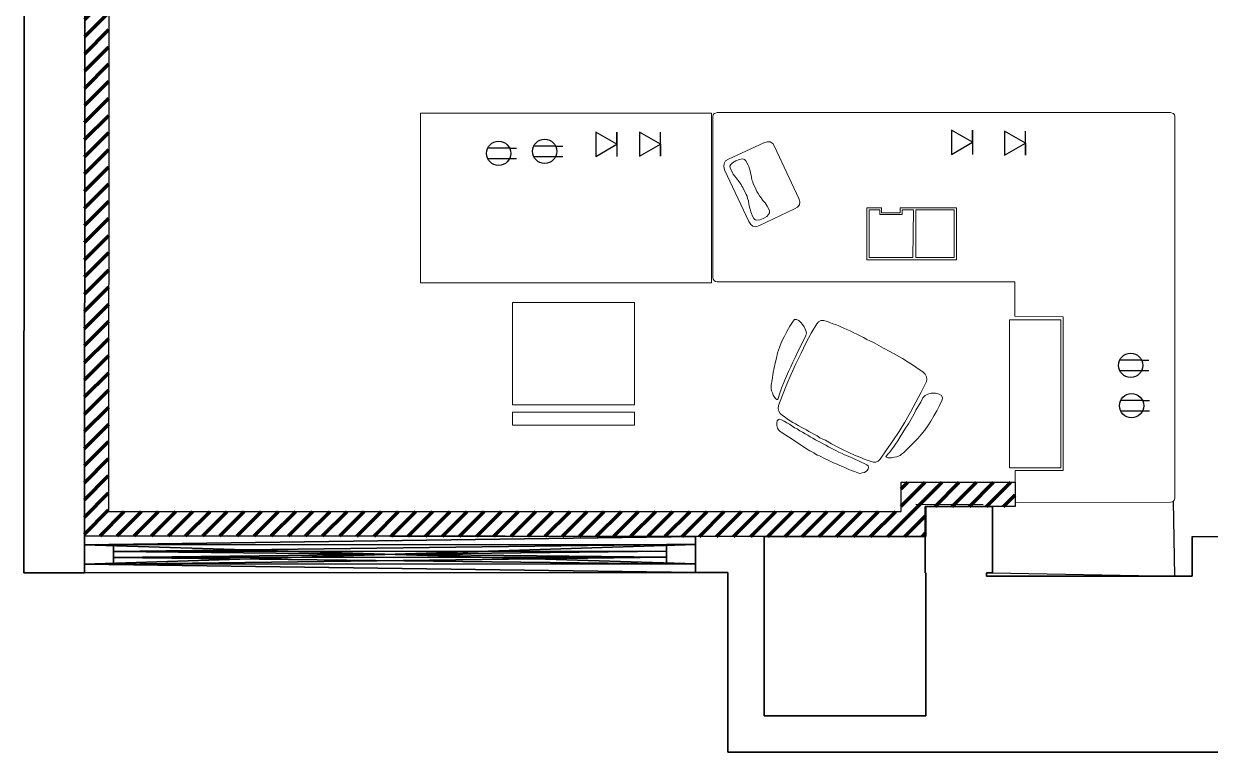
# Model space of a CAD drawing. Header units: metres. Extents: x -0.1 to 64.1, y -0.2 to 39.7.
# Drawn here: x 52.904 to 57.798, y 0 to 3.005 of the extents above; entities that cross this region are included whole.
import ezdxf

# ---------------------------------------------------------------- set-up
doc = ezdxf.new("R2010")
doc.units = ezdxf.units.M
doc.header["$LTSCALE"] = 0.2
doc.linetypes.add('ACAD_ISO02W100', pattern=[15, 12, -3])
for name, color, linetype in [('Canaletas', 4, 'Continuous'), ('Comunicacion', 1, 'Continuous'), ('Ruta de Cableado', 3, 'Continuous'), ('Tomacorrientes', 7, 'Continuous'), ('Voz', 160, 'Continuous'), ('www.dwgautocad.com', 7, 'Continuous')]:
    doc.layers.add(name, color=color, linetype=linetype)
doc.layers.add('DLX_CONT', color=7, linetype='Continuous', true_color=0x969696)
doc.layers.add('Muebles', color=9, linetype='Continuous', lineweight=5)
doc.layers.get('0').off()

# ---------------------------------------------------------------- blocks, each defined once
blk = doc.blocks.new('871_0_0')
mesh = blk.add_polyface()
corners = [(-1.1404, 0.0125, 0.88), (1.1404, -0.0125, 0.88), (1.1404, 0.0125, 0.88), (1.1404, -0.0125, 0.88), (-1.1404, 0.0125, 0.88), (-1.1404, -0.0125, 0.88), (-1.1404, 0.0125, -0.88), (-1.1404, -0.0125, 0.88), (-1.1404, 0.0125, 0.88), (-1.1404, -0.0125, 0.88), (-1.1404, 0.0125, -0.88), (-1.1404, -0.0125, -0.88), (1.1404, 0.0125, 0.88), (1.1404, -0.0125, -0.88), (1.1404, 0.0125, -0.88), (1.1404, -0.0125, -0.88), (1.1404, 0.0125, 0.88), (1.1404, -0.0125, 0.88), (1.1404, 0.0125, -0.88), (-1.1404, -0.0125, -0.88), (-1.1404, 0.0125, -0.88), (-1.1404, -0.0125, -0.88), (1.1404, 0.0125, -0.88), (1.1404, -0.0125, -0.88)]
mesh.append_faces([[corners[k] for k in face] for face in [(0, 1, 2), (3, 4, 5), (6, 7, 8), (9, 10, 11), (12, 13, 14), (15, 16, 17), (18, 19, 20), (21, 22, 23)]])
blk = doc.blocks.new('871_0_1')
mesh = blk.add_polyface()
corners = [(-1.2604, 0.04, 1), (1.2604, -0.04, 1), (1.2604, 0.04, 1), (1.2604, -0.04, 1), (-1.2604, 0.04, 1), (-1.2604, -0.04, 1), (1.2604, 0.04, 1), (1.2604, -0.04, -1), (1.2604, 0.04, -1), (1.2604, -0.04, -1), (1.2604, 0.04, 1), (1.2604, -0.04, 1), (1.2604, 0.04, -1), (-1.2604, -0.04, -1), (-1.2604, 0.04, -1), (-1.2604, -0.04, -1), (1.2604, 0.04, -1), (1.2604, -0.04, -1), (-1.2604, 0.04, -1), (-1.2604, -0.04, 1), (-1.2604, 0.04, 1), (-1.2604, -0.04, 1), (-1.2604, 0.04, -1), (-1.2604, -0.04, -1), (1.2604, -0.04, -1), (-1.1404, -0.04, -0.88), (-1.2604, -0.04, -1), (-1.2604, -0.04, -1), (-1.1404, -0.04, 0.88), (-1.2604, -0.04, 1), (-1.2604, -0.04, -1), (-1.1404, -0.04, -0.88), (-1.1404, -0.04, 0.88), (1.2604, -0.04, -1), (1.1404, -0.04, -0.88), (-1.1404, -0.04, -0.88), (1.2604, -0.04, 1), (1.1404, -0.04, -0.88), (1.2604, -0.04, -1), (1.2604, -0.04, 1), (1.1404, -0.04, 0.88), (1.1404, -0.04, -0.88), (-1.2604, -0.04, 1), (1.1404, -0.04, 0.88), (1.2604, -0.04, 1), (1.1404, -0.04, 0.88), (-1.2604, -0.04, 1), (-1.1404, -0.04, 0.88), (1.2604, 0.04, 1), (-1.1404, 0.04, 0.88), (-1.2604, 0.04, 1), (-1.2604, 0.04, 1), (-1.1404, 0.04, -0.88), (-1.2604, 0.04, -1), (-1.2604, 0.04, 1), (-1.1404, 0.04, 0.88), (-1.1404, 0.04, -0.88), (1.2604, 0.04, 1), (1.1404, 0.04, 0.88), (-1.1404, 0.04, 0.88), (1.2604, 0.04, -1), (1.1404, 0.04, 0.88), (1.2604, 0.04, 1), (1.2604, 0.04, -1), (1.1404, 0.04, -0.88), (1.1404, 0.04, 0.88), (-1.2604, 0.04, -1), (1.1404, 0.04, -0.88), (1.2604, 0.04, -1), (1.1404, 0.04, -0.88), (-1.2604, 0.04, -1), (-1.1404, 0.04, -0.88), (1.1404, -0.0125, 0.88), (-1.1404, -0.04, 0.88), (-1.1404, -0.0125, 0.88), (-1.1404, -0.04, 0.88), (1.1404, -0.0125, 0.88), (1.1404, -0.04, 0.88), (1.1404, -0.04, 0.88), (1.1404, -0.0125, -0.88), (1.1404, -0.04, -0.88), (1.1404, -0.0125, -0.88), (1.1404, -0.04, 0.88), (1.1404, -0.0125, 0.88), (-1.1404, -0.04, -0.88), (-1.1404, -0.0125, 0.88), (-1.1404, -0.04, 0.88), (-1.1404, -0.0125, 0.88), (-1.1404, -0.04, -0.88), (-1.1404, -0.0125, -0.88), (1.1404, -0.04, -0.88), (-1.1404, -0.0125, -0.88), (-1.1404, -0.04, -0.88), (-1.1404, -0.0125, -0.88), (1.1404, -0.04, -0.88), (1.1404, -0.0125, -0.88), (-1.1404, 0.0125, 0.88), (1.1404, 0.04, 0.88), (1.1404, 0.0125, 0.88), (1.1404, 0.04, 0.88), (-1.1404, 0.0125, 0.88), (-1.1404, 0.04, 0.88), (-1.1404, -0.0125, 0.88), (1.1404, 0.0125, 0.88), (1.1404, -0.0125, 0.88), (1.1404, 0.0125, 0.88), (-1.1404, -0.0125, 0.88), (-1.1404, 0.0125, 0.88), (1.1404, 0.04, -0.88), (1.1404, 0.0125, 0.88), (1.1404, 0.04, 0.88), (1.1404, 0.0125, 0.88), (1.1404, 0.04, -0.88), (1.1404, 0.0125, -0.88), (1.1404, 0.0125, -0.88), (1.1404, -0.0125, 0.88), (1.1404, 0.0125, 0.88), (1.1404, -0.0125, 0.88), (1.1404, 0.0125, -0.88), (1.1404, -0.0125, -0.88), (1.1404, 0.04, -0.88), (-1.1404, 0.0125, -0.88), (1.1404, 0.0125, -0.88), (-1.1404, 0.0125, -0.88), (1.1404, 0.04, -0.88), (-1.1404, 0.04, -0.88), (1.1404, -0.0125, -0.88), (-1.1404, 0.0125, -0.88), (-1.1404, -0.0125, -0.88), (-1.1404, 0.0125, -0.88), (1.1404, -0.0125, -0.88), (1.1404, 0.0125, -0.88), (-1.1404, 0.04, 0.88), (-1.1404, 0.0125, -0.88), (-1.1404, 0.04, -0.88), (-1.1404, 0.0125, -0.88), (-1.1404, 0.04, 0.88), (-1.1404, 0.0125, 0.88), (-1.1404, -0.0125, -0.88), (-1.1404, 0.0125, 0.88), (-1.1404, -0.0125, 0.88), (-1.1404, 0.0125, 0.88), (-1.1404, -0.0125, -0.88), (-1.1404, 0.0125, -0.88)]
mesh.append_faces([[corners[k] for k in face] for face in [(0, 1, 2), (3, 4, 5), (6, 7, 8), (9, 10, 11), (12, 13, 14), (15, 16, 17), (18, 19, 20), (21, 22, 23), (24, 25, 26), (27, 28, 29), (30, 31, 32), (33, 34, 35), (36, 37, 38), (39, 40, 41), (42, 43, 44), (45, 46, 47), (48, 49, 50), (51, 52, 53), (54, 55, 56), (57, 58, 59), (60, 61, 62), (63, 64, 65), (66, 67, 68), (69, 70, 71), (72, 73, 74), (75, 76, 77), (78, 79, 80), (81, 82, 83), (84, 85, 86), (87, 88, 89), (90, 91, 92), (93, 94, 95), (96, 97, 98), (99, 100, 101), (102, 103, 104), (105, 106, 107), (108, 109, 110), (111, 112, 113), (114, 115, 116), (117, 118, 119), (120, 121, 122), (123, 124, 125), (126, 127, 128), (129, 130, 131), (132, 133, 134), (135, 136, 137), (138, 139, 140), (141, 142, 143)]])
blk = doc.blocks.new('871_0_2')
mesh = blk.add_polyface()
corners = [(-1.1404, -0.0125, -0.88), (1.1404, -0.0125, 0.88), (-1.1404, -0.0125, 0.88), (1.1404, -0.0125, 0.88), (-1.1404, -0.0125, -0.88), (1.1404, -0.0125, -0.88), (1.1404, 0.0125, -0.88), (-1.1404, 0.0125, 0.88), (1.1404, 0.0125, 0.88), (-1.1404, 0.0125, 0.88), (1.1404, 0.0125, -0.88), (-1.1404, 0.0125, -0.88)]
mesh.append_faces([[corners[k] for k in face] for face in [(0, 1, 2), (3, 4, 5), (6, 7, 8), (9, 10, 11)]])
blk = doc.blocks.new('A$C5C5878FB')
at = {"layer": 'Muebles'}
for p, q in [((0, 1286.8, -35.3), (1200, 1286.8, -35.3)), ((0, 586.8, -35.3), (0, 1286.8, -35.3)), ((1200, 1286.8, -35.3), (1200, 586.8, -35.3)), ((1200, 586.8, -35.3), (0, 586.8, -35.3)), ((378.7, 505, -35.3), (378.7, 83.2, -35.3)), ((882.2, 505, -35.3), (378.7, 505, -35.3)), ((882.2, 83.2, -35.3), (882.2, 505, -35.3)), ((378.7, 83.2, -35.3), (882.2, 83.2, -35.3)), ((882.2, 53.5, -35.3), (378.7, 53.5, -35.3)), ((378.7, 53.5, -35.3), (378.7, 0, -35.3)), ((882.2, 0, -35.3), (882.2, 53.5, -35.3)), ((378.7, 0, -35.3), (882.2, 0, -35.3))]:
    blk.add_line(p, q, dxfattribs=at)
blk = doc.blocks.new('Datos')
at = {"layer": 'Comunicacion'}
for p, q in [((-0.0433, 0.05), (-0.0433, -0.05)), ((0.0433, 0), (-0.0433, 0.05)), ((-0.0433, 0.05), (-0.0433, -0.05)), ((0.0433, -0.05), (0.0433, 0.05)), ((-0.0433, -0.05), (0.0433, 0)), ((0.0433, 0), (0.0433, -0.05)), ((0.0433, -0.05), (0.0433, -0.05))]:
    blk.add_line(p, q, dxfattribs=at)
blk = doc.blocks.new('Tomacorriente')
at = {"layer": 'Tomacorrientes'}
for p, q in [((0.0453, 0.0211), (-0.0453, 0.0211)), ((0.0453, 0.0211), (0.0743, 0.0211)), ((-0.0453, -0.0211), (0.0453, -0.0211)), ((0.0453, -0.0211), (0.0743, -0.0211))]:
    blk.add_line(p, q, dxfattribs=at)
blk.add_circle((0, 0), 0.05, dxfattribs=at)
blk = doc.blocks.new('VOZ')
at = {"layer": 'Voz'}
for p, q in [((0.0577, 0), (-0.0289, 0.05)), ((0.0577, 0), (-0.0289, 0.05)), ((-0.0289, 0.05), (-0.0289, -0.05)), ((0.0577, 0), (0.0577, 0.05)), ((0.0577, 0.05), (0.0577, 0)), ((-0.0289, -0.05), (0.0577, 0)), ((0.0577, 0), (0.0577, -0.05))]:
    blk.add_line(p, q, dxfattribs=at)

msp = doc.modelspace()

# ---------------------------------------------------------------- hatches: boundary and pattern name
at = {"layer": 'Canaletas', "linetype": 'ACAD_ISO02W100', "lineweight": 100}
h = msp.add_hatch(dxfattribs=at)
h.set_pattern_fill('_USER', color=256, scale=0.05, angle=45, pattern_type=0)
h.set_pattern_definition([(45, (0, 0), (-0.03535534, 0.03535534), [])])
h.paths.add_polyline_path([(54.2195, 8.5773), (53.1598, 8.5773), (53.1544, 0.8931), (56.6257, 0.8894), (56.6257, 1.014), (56.9001, 1.014), (56.994, 1.014), (56.9938, 1.114), (56.623, 1.114), (56.523, 1.114), (56.523, 0.9932), (53.2544, 0.9932), (53.2598, 8.4773), (54.2195, 8.4773)])

# ---------------------------------------------------------------- linework, layer by layer
at = {"layer": 'Canaletas'}
msp.add_lwpolyline([(54.2195, 8.5773), (54.2195, 8.4773), (53.2598, 8.4773), (53.2544, 0.9932), (56.523, 0.9932), (56.523, 1.114), (56.623, 1.114), (56.9938, 1.114), (56.994, 1.014), (56.9001, 1.014), (56.6257, 1.014), (56.6257, 0.8894), (53.1544, 0.8931), (53.1598, 8.5773), (54.2195, 8.5773), (54.2195, 8.4773), (54.2195, 8.4773)], close=True, dxfattribs=at)
at = {"layer": 'DLX_CONT'}
for points in [[(52.9098, 8.7283, 0), (52.9043, 0.7405, 0)], [(52.9098, 8.7283, 0), (52.9043, 0.7405, 0)], [(53.1598, 8.5773, 0), (53.1544, 0.8931, 0)], [(53.1598, 8.5773, 0), (53.1544, 0.8931, 0)], [(56.623, 0.74, 0), (56.623, 1.014, 0)], [(56.623, 0.74, 0), (56.623, 1.014, 0)], [(56.9001, 1.014, 0), (56.9001, 0.74, 0)], [(56.9001, 1.014, 0), (56.9001, 0.74, 0)], [(53.1544, 0.8931, 0), (55.9586, 0.8901, 0)], [(53.1544, 0.8931, 0), (55.9586, 0.8901, 0)], [(55.9586, 0.8901, 0), (55.9586, 0.1498, 0)], [(55.9586, 0.8901, 0), (55.9586, 0.1498, 0)], [(57.724, 0.726, 0), (57.724, 0.89, 0)], [(57.724, 0.89, 0), (57.874, 0.89, 0)], [(57.724, 0.726, 0), (57.724, 0.89, 0)], [(57.724, 0.89, 0), (57.874, 0.89, 0)], [(52.9043, 0.7405, 0), (55.8086, 0.742, 0)], [(52.9043, 0.7405, 0), (55.8086, 0.742, 0)], [(55.8086, 0.742, 0), (55.8086, 0, 0)], [(55.8086, 0.742, 0), (55.8086, 0, 0)], [(56.6253, 0.74, 0), (56.623, 0.74, 0)], [(56.6253, 0.74, 0), (56.623, 0.74, 0)], [(56.6253, 0.1498, 0), (56.6253, 0.74, 0)], [(56.6253, 0.1498, 0), (56.6253, 0.74, 0)], [(56.9001, 0.74, 0), (56.8753, 0.74, 0)], [(56.8753, 0.74, 0), (56.8753, 0.7259, 0)], [(56.9001, 0.74, 0), (56.8753, 0.74, 0)], [(56.8753, 0.74, 0), (56.8753, 0.7259, 0)], [(56.8753, 0.7259, 0), (57.724, 0.726, 0)], [(56.8753, 0.7259, 0), (57.724, 0.726, 0)], [(55.9586, 0.1498, 0), (56.6253, 0.1498, 0)], [(55.9586, 0.1498, 0), (56.6253, 0.1498, 0)], [(55.8086, 0, 0), (57.874, 0, 0)], [(55.8086, 0, 0), (57.874, 0, 0)]]:
    msp.add_polyline3d(points, dxfattribs=at)
at = {"layer": 'Muebles', "linetype": 'Continuous'}
for p, q in [((55.7466, 2.6216), (55.7483, 2.6288)), ((55.7466, 1.9577), (55.7466, 2.6216)), ((55.7483, 2.6288), (55.752, 2.6342)), ((55.752, 2.6342), (55.7573, 2.636)), ((55.7573, 2.636), (55.7645, 2.6378)), ((55.7645, 2.6378), (57.6344, 2.6378)), ((57.6344, 2.6378), (57.6416, 2.636)), ((57.6416, 2.636), (57.6469, 2.6342)), ((57.6469, 2.6342), (57.6505, 2.6288)), ((57.6505, 2.6288), (57.6523, 2.6216)), ((57.6523, 2.6216), (57.6523, 1.0479)), ((55.9565, 2.514), (55.8112, 2.4458)), ((55.9709, 2.5176), (55.9565, 2.514)), ((55.9834, 2.5176), (55.9709, 2.5176)), ((55.9942, 2.5104), (55.9834, 2.5176)), ((56.0014, 2.4978), (55.9942, 2.5104)), ((56.1019, 2.2842), (56.0014, 2.4978)), ((55.856, 2.444), (55.8686, 2.4476)), ((55.8686, 2.4476), (55.8776, 2.444)), ((55.7933, 2.4278), (55.7914, 2.4152)), ((55.7914, 2.4152), (55.795, 2.4027)), ((55.7986, 2.4386), (55.7933, 2.4278)), ((55.795, 2.4027), (55.8955, 2.1892)), ((55.8112, 2.4458), (55.7986, 2.4386)), ((55.8112, 2.4458), (55.8112, 2.4458)), ((55.8166, 2.4171), (55.8202, 2.4242)), ((55.8183, 2.4099), (55.8166, 2.4171)), ((55.8273, 2.3902), (55.8183, 2.4099)), ((55.8202, 2.4242), (55.8273, 2.4314)), ((55.8273, 2.4314), (55.8417, 2.4386)), ((55.8417, 2.4386), (55.856, 2.444)), ((55.8776, 2.444), (55.883, 2.4386)), ((55.883, 2.4386), (55.8919, 2.4206)), ((55.8919, 2.4206), (55.8919, 2.4206)), ((55.8919, 2.4206), (55.8955, 2.4152)), ((55.8955, 2.4152), (55.8973, 2.4063)), ((55.8973, 2.4063), (55.9009, 2.3973)), ((55.8309, 2.3847), (55.8273, 2.3902)), ((55.8363, 2.3776), (55.8309, 2.3847)), ((55.8435, 2.3686), (55.8363, 2.3776)), ((55.8507, 2.3578), (55.8435, 2.3686)), ((55.8578, 2.3489), (55.8507, 2.3578)), ((55.9009, 2.3973), (55.9027, 2.3847)), ((55.9027, 2.3847), (55.9063, 2.3722)), ((55.9063, 2.3722), (55.9081, 2.3614)), ((55.9081, 2.3614), (55.9117, 2.3525)), ((55.9117, 2.3525), (55.9135, 2.3453)), ((55.8632, 2.3417), (55.8578, 2.3489)), ((55.8668, 2.3345), (55.8632, 2.3417)), ((55.8704, 2.3292), (55.8668, 2.3345)), ((55.8847, 2.3004), (55.8704, 2.3292)), ((55.8883, 2.2932), (55.8847, 2.3004)), ((55.9135, 2.3453), (55.9242, 2.322)), ((55.9242, 2.322), (55.9278, 2.313)), ((55.9278, 2.313), (55.9332, 2.304)), ((55.9332, 2.304), (55.9386, 2.295)), ((55.8902, 2.2842), (55.8883, 2.2932)), ((55.8937, 2.2735), (55.8902, 2.2842)), ((55.8955, 2.2609), (55.8937, 2.2735)), ((55.8973, 2.2484), (55.8955, 2.2609)), ((55.9386, 2.295), (55.9457, 2.2861)), ((55.9457, 2.2861), (55.9529, 2.2753)), ((55.9529, 2.2753), (55.9619, 2.2663)), ((55.9619, 2.2663), (55.9673, 2.2592)), ((55.9673, 2.2592), (55.9709, 2.252)), ((55.9709, 2.252), (55.9798, 2.234)), ((56.0965, 2.2484), (56.1036, 2.2573)), ((56.1055, 2.2699), (56.1019, 2.2842)), ((56.1036, 2.2573), (56.1055, 2.2699)), ((55.9009, 2.2394), (55.8973, 2.2484)), ((55.9027, 2.2287), (55.9009, 2.2394)), ((55.9063, 2.2215), (55.9027, 2.2287)), ((55.9099, 2.2107), (55.9063, 2.2215)), ((55.9152, 2.2017), (55.9099, 2.2107)), ((55.9386, 2.173), (56.0839, 2.2412)), ((55.9691, 2.2089), (55.9547, 2.2017)), ((55.9762, 2.2179), (55.9691, 2.2089)), ((55.9798, 2.2251), (55.9762, 2.2179)), ((55.9798, 2.234), (55.9798, 2.2251)), ((56.0839, 2.2412), (56.0965, 2.2484)), ((56.4428, 2.2448), (56.3818, 2.2448)), ((56.3818, 2.2448), (56.3818, 2.0313)), ((56.3908, 2.2376), (56.4356, 2.2376)), ((56.3908, 2.0402), (56.3908, 2.2376)), ((56.4356, 2.2376), (56.4356, 2.2179)), ((56.4356, 2.2179), (56.5272, 2.2179)), ((56.4428, 2.2448), (56.4428, 2.2448)), ((56.4428, 2.2448), (56.4428, 2.2448)), ((56.4428, 2.2251), (56.4428, 2.2448)), ((56.52, 2.2251), (56.4428, 2.2251)), ((56.7515, 2.2448), (56.52, 2.2448)), ((56.52, 2.2448), (56.52, 2.2251)), ((56.5272, 2.2179), (56.5272, 2.2376)), ((56.5272, 2.2376), (56.5738, 2.2376)), ((56.5738, 2.2376), (56.572, 2.0402)), ((56.5846, 2.0402), (56.5846, 2.2376)), ((56.5846, 2.2376), (56.7425, 2.2376)), ((56.7425, 2.2376), (56.7425, 2.0402)), ((56.7515, 2.0313), (56.7515, 2.2448)), ((55.8955, 2.1892), (55.9027, 2.1766)), ((55.9027, 2.1766), (55.9117, 2.1694)), ((55.9117, 2.1694), (55.9242, 2.1676)), ((55.9207, 2.1963), (55.9152, 2.2017)), ((55.9278, 2.1946), (55.9207, 2.1963)), ((55.9242, 2.1676), (55.9386, 2.173)), ((55.9404, 2.1963), (55.9278, 2.1946)), ((55.9547, 2.2017), (55.9404, 2.1963)), ((56.3818, 2.0313), (56.7515, 2.0313)), ((56.572, 2.0402), (56.3908, 2.0402)), ((56.7425, 2.0402), (56.5846, 2.0402)), ((55.7483, 1.9505), (55.7466, 1.9577)), ((55.752, 1.9451), (55.7483, 1.9505)), ((55.7573, 1.9415), (55.752, 1.9451)), ((55.7645, 1.9398), (55.7573, 1.9415)), ((56.9919, 1.9398), (55.7645, 1.9398)), ((56.9919, 1.7979), (56.9919, 1.9398)), ((56.0642, 1.7567), (56.0786, 1.7782)), ((56.0786, 1.7782), (56.0839, 1.7854)), ((56.0839, 1.7854), (56.0911, 1.7854)), ((56.0911, 1.7854), (56.1019, 1.78)), ((56.1019, 1.78), (56.1126, 1.7693)), ((56.1126, 1.7693), (56.1234, 1.7549)), ((56.1522, 1.728), (56.1755, 1.7674)), ((56.1755, 1.7674), (56.1826, 1.7746)), ((56.1826, 1.7746), (56.1916, 1.78)), ((56.1916, 1.78), (56.2041, 1.78)), ((56.2041, 1.78), (56.2185, 1.7764)), ((56.2185, 1.7764), (56.2293, 1.7728)), ((56.2293, 1.7728), (56.2419, 1.7674)), ((56.2419, 1.7674), (56.2544, 1.7638)), ((56.2544, 1.7638), (56.267, 1.7585)), ((56.9704, 1.1735), (56.9704, 1.7836)), ((56.9704, 1.7836), (57.1822, 1.7836)), ((57.1911, 1.7962), (56.9919, 1.7979)), ((57.1822, 1.7836), (57.1822, 1.1735)), ((57.1911, 1.1627), (57.1911, 1.7962)), ((56.0301, 1.6921), (56.0409, 1.7136)), ((56.0409, 1.7136), (56.0517, 1.7352)), ((56.0517, 1.7352), (56.0642, 1.7567)), ((56.1306, 1.719), (56.1217, 1.7011)), ((56.1234, 1.7549), (56.1288, 1.7424)), ((56.1288, 1.7424), (56.1324, 1.7298)), ((56.1324, 1.7298), (56.1306, 1.719)), ((56.1306, 1.6867), (56.1522, 1.728)), ((56.267, 1.7585), (56.2777, 1.7531)), ((56.2777, 1.7531), (56.2903, 1.7477)), ((56.2903, 1.7477), (56.3029, 1.7424)), ((56.3029, 1.7424), (56.3154, 1.7369)), ((56.3154, 1.7369), (56.328, 1.7298)), ((56.328, 1.7298), (56.3406, 1.7244)), ((56.3406, 1.7244), (56.3549, 1.7172)), ((56.3549, 1.7172), (56.3675, 1.71)), ((56.014, 1.6472), (56.0212, 1.6688)), ((56.0212, 1.6688), (56.0301, 1.6921)), ((56.1036, 1.6652), (56.0947, 1.6472)), ((56.1126, 1.6831), (56.1036, 1.6652)), ((56.1108, 1.6454), (56.1306, 1.6867)), ((56.1217, 1.7011), (56.1126, 1.6831)), ((56.3675, 1.71), (56.3818, 1.7028)), ((56.3818, 1.7028), (56.3944, 1.6974)), ((56.3944, 1.6974), (56.4087, 1.6903)), ((56.4087, 1.6903), (56.4213, 1.6831)), ((56.4213, 1.6831), (56.45, 1.6669)), ((56.45, 1.6669), (56.477, 1.6526)), ((56.0032, 1.6042), (56.0086, 1.6257)), ((56.0086, 1.6257), (56.014, 1.6472)), ((56.0857, 1.6275), (56.0767, 1.6095)), ((56.0947, 1.6472), (56.0857, 1.6275)), ((56.0893, 1.6024), (56.1108, 1.6454)), ((56.477, 1.6526), (56.5039, 1.6383)), ((56.5039, 1.6383), (56.529, 1.6239)), ((56.529, 1.6239), (56.5523, 1.6095)), ((55.9907, 1.5359), (55.996, 1.5664)), ((55.996, 1.5664), (56.0032, 1.6042)), ((56.0588, 1.57), (56.0426, 1.5324)), ((56.0678, 1.5898), (56.0588, 1.57)), ((56.0767, 1.6095), (56.0678, 1.5898)), ((56.0696, 1.5593), (56.0893, 1.6024)), ((56.5523, 1.6095), (56.5738, 1.5952)), ((56.5738, 1.5952), (56.5935, 1.5809)), ((56.5935, 1.5809), (56.6133, 1.5683)), ((56.6133, 1.5683), (56.6223, 1.5593)), ((55.9871, 1.5144), (55.9907, 1.5359)), ((56.0426, 1.5324), (56.0301, 1.5019)), ((56.0337, 1.4732), (56.0517, 1.518)), ((56.0517, 1.518), (56.0696, 1.5593)), ((56.6277, 1.5288), (56.6061, 1.4857)), ((56.6223, 1.5593), (56.6277, 1.5485)), ((56.6277, 1.5485), (56.6295, 1.5378)), ((56.6295, 1.5378), (56.6277, 1.5288)), ((55.9871, 1.5019), (55.9871, 1.5144)), ((55.9888, 1.4911), (55.9871, 1.5019)), ((55.9924, 1.4821), (55.9888, 1.4911)), ((55.996, 1.4732), (55.9924, 1.4821)), ((56.0014, 1.4642), (55.996, 1.4732)), ((56.0212, 1.4768), (56.0157, 1.4588)), ((56.0176, 1.4301), (56.0337, 1.4732)), ((56.0301, 1.5019), (56.0212, 1.4768)), ((56.6061, 1.4857), (56.5846, 1.4444)), ((56.6133, 1.4624), (56.6223, 1.4714)), ((56.6223, 1.4714), (56.633, 1.4768)), ((56.633, 1.4768), (56.6474, 1.4804)), ((56.6474, 1.4804), (56.6654, 1.4804)), ((56.6654, 1.4804), (56.6797, 1.4768)), ((56.6797, 1.4768), (56.6905, 1.4714)), ((56.6905, 1.4714), (56.694, 1.4624)), ((56.0068, 1.457), (56.0014, 1.4642)), ((56.0104, 1.4552), (56.0068, 1.457)), ((56.014, 1.4552), (56.0104, 1.4552)), ((56.0157, 1.4588), (56.014, 1.4552)), ((56.0157, 1.4588), (56.0157, 1.4588)), ((56.0157, 1.4175), (56.0176, 1.4301)), ((56.5846, 1.4444), (56.5613, 1.4032)), ((56.5846, 1.4104), (56.5954, 1.4283)), ((56.5954, 1.4283), (56.6044, 1.4444)), ((56.6044, 1.4444), (56.6133, 1.4624)), ((56.6815, 1.4301), (56.6707, 1.4085)), ((56.6923, 1.4535), (56.6815, 1.4301)), ((56.694, 1.4624), (56.6923, 1.4535)), ((56.0122, 1.3673), (56.0176, 1.3727)), ((56.0193, 1.4068), (56.0157, 1.4175)), ((56.0176, 1.3727), (56.0229, 1.3744)), ((56.0247, 1.3978), (56.0193, 1.4068)), ((56.0229, 1.3744), (56.0301, 1.3709)), ((56.0337, 1.3888), (56.0247, 1.3978)), ((56.0301, 1.3709), (56.0409, 1.3655)), ((56.0445, 1.3816), (56.0337, 1.3888)), ((56.0552, 1.3744), (56.0445, 1.3816)), ((56.066, 1.3673), (56.0552, 1.3744)), ((56.5613, 1.4032), (56.538, 1.3619)), ((56.5541, 1.3547), (56.5649, 1.3744)), ((56.5649, 1.3744), (56.5756, 1.3924)), ((56.5756, 1.3924), (56.5846, 1.4104)), ((56.6582, 1.387), (56.6456, 1.3655)), ((56.6707, 1.4085), (56.6582, 1.387)), ((56.0104, 1.3583), (56.0122, 1.3673)), ((56.0104, 1.3475), (56.0104, 1.3583)), ((56.014, 1.3368), (56.0104, 1.3475)), ((56.0176, 1.3296), (56.014, 1.3368)), ((56.0247, 1.3224), (56.0176, 1.3296)), ((56.0481, 1.308), (56.0247, 1.3224)), ((56.0409, 1.3655), (56.0517, 1.3583)), ((56.0517, 1.3583), (56.0624, 1.353)), ((56.0624, 1.353), (56.0731, 1.3458)), ((56.0767, 1.3601), (56.066, 1.3673)), ((56.0731, 1.3458), (56.0839, 1.3386)), ((56.0875, 1.3547), (56.0767, 1.3601)), ((56.0839, 1.3386), (56.0947, 1.3332)), ((56.0983, 1.3475), (56.0875, 1.3547)), ((56.0947, 1.3332), (56.1055, 1.326)), ((56.1108, 1.3404), (56.0983, 1.3475)), ((56.1055, 1.326), (56.1162, 1.3206)), ((56.1217, 1.3349), (56.1108, 1.3404)), ((56.1324, 1.3296), (56.1217, 1.3349)), ((56.1431, 1.3224), (56.1324, 1.3296)), ((56.1539, 1.317), (56.1431, 1.3224)), ((56.5146, 1.3224), (56.4895, 1.2847)), ((56.538, 1.3619), (56.5146, 1.3224)), ((56.5308, 1.3188), (56.5415, 1.3368)), ((56.5415, 1.3368), (56.5541, 1.3547)), ((56.6205, 1.3278), (56.6061, 1.3099)), ((56.633, 1.3458), (56.6205, 1.3278)), ((56.6456, 1.3655), (56.633, 1.3458)), ((56.0696, 1.2937), (56.0481, 1.308)), ((56.0911, 1.2794), (56.0696, 1.2937)), ((56.1108, 1.2668), (56.0911, 1.2794)), ((56.1162, 1.3206), (56.127, 1.3135)), ((56.127, 1.3135), (56.1378, 1.308)), ((56.1378, 1.308), (56.1486, 1.3009)), ((56.1486, 1.3009), (56.1593, 1.2955)), ((56.1665, 1.3099), (56.1539, 1.317)), ((56.1593, 1.2955), (56.1701, 1.2883)), ((56.1772, 1.3044), (56.1665, 1.3099)), ((56.1701, 1.2883), (56.1808, 1.283)), ((56.188, 1.2973), (56.1772, 1.3044)), ((56.1808, 1.283), (56.1916, 1.2775)), ((56.2006, 1.2919), (56.188, 1.2973)), ((56.1916, 1.2775), (56.2024, 1.2722)), ((56.2113, 1.2865), (56.2006, 1.2919)), ((56.2113, 1.2865), (56.2113, 1.2865)), ((56.2365, 1.2722), (56.2113, 1.2865)), ((56.4895, 1.2847), (56.4625, 1.247)), ((56.5003, 1.2704), (56.5092, 1.2847)), ((56.5092, 1.2847), (56.52, 1.3009)), ((56.52, 1.3009), (56.5308, 1.3188)), ((56.5774, 1.2794), (56.563, 1.265)), ((56.5918, 1.2937), (56.5774, 1.2794)), ((56.6061, 1.3099), (56.5918, 1.2937)), ((56.1288, 1.2542), (56.1108, 1.2668)), ((56.1467, 1.2435), (56.1288, 1.2542)), ((56.1629, 1.2345), (56.1467, 1.2435)), ((56.1772, 1.2255), (56.1629, 1.2345)), ((56.1772, 1.2255), (56.1772, 1.2255)), ((56.1862, 1.222), (56.1772, 1.2255)), ((56.2024, 1.2722), (56.2131, 1.2668)), ((56.2131, 1.2668), (56.2239, 1.2596)), ((56.2239, 1.2596), (56.2346, 1.2542)), ((56.2346, 1.2542), (56.2455, 1.2489)), ((56.2598, 1.2596), (56.2365, 1.2722)), ((56.2455, 1.2489), (56.2562, 1.2435)), ((56.2562, 1.2435), (56.267, 1.2381)), ((56.2849, 1.247), (56.2598, 1.2596)), ((56.267, 1.2381), (56.2796, 1.2327)), ((56.2796, 1.2327), (56.2903, 1.2273)), ((56.3082, 1.2363), (56.2849, 1.247)), ((56.2903, 1.2273), (56.3011, 1.222)), ((56.3316, 1.2255), (56.3082, 1.2363)), ((56.3531, 1.2165), (56.3316, 1.2255)), ((56.4625, 1.247), (56.4375, 1.2094)), ((56.4625, 1.222), (56.468, 1.2291)), ((56.468, 1.2291), (56.4751, 1.2363)), ((56.4751, 1.2363), (56.4823, 1.2453)), ((56.4823, 1.2453), (56.4913, 1.2578)), ((56.4913, 1.2578), (56.5003, 1.2704)), ((56.52, 1.2237), (56.5146, 1.222)), ((56.5254, 1.2291), (56.52, 1.2237)), ((56.5325, 1.2345), (56.5254, 1.2291)), ((56.5415, 1.2435), (56.5325, 1.2345)), ((56.5523, 1.2542), (56.5415, 1.2435)), ((56.563, 1.265), (56.5523, 1.2542)), ((56.1952, 1.2184), (56.1862, 1.222)), ((56.2041, 1.213), (56.1952, 1.2184)), ((56.2131, 1.2094), (56.2041, 1.213)), ((56.2221, 1.204), (56.2131, 1.2094)), ((56.2311, 1.2004), (56.2221, 1.204)), ((56.2419, 1.195), (56.2311, 1.2004)), ((56.2508, 1.1914), (56.2419, 1.195)), ((56.2598, 1.1878), (56.2508, 1.1914)), ((56.2706, 1.1825), (56.2598, 1.1878)), ((56.2813, 1.1789), (56.2706, 1.1825)), ((56.2939, 1.1735), (56.2813, 1.1789)), ((56.3011, 1.222), (56.3118, 1.2184)), ((56.3118, 1.2184), (56.3244, 1.213)), ((56.3244, 1.213), (56.3351, 1.2075)), ((56.3351, 1.2075), (56.3477, 1.2022)), ((56.3477, 1.2022), (56.3585, 1.1968)), ((56.3746, 1.2075), (56.3531, 1.2165)), ((56.3585, 1.1968), (56.3711, 1.1914)), ((56.3711, 1.1914), (56.3818, 1.186)), ((56.3962, 1.2004), (56.3746, 1.2075)), ((56.3818, 1.186), (56.3872, 1.1806)), ((56.3872, 1.1806), (56.389, 1.1753)), ((56.389, 1.1753), (56.3872, 1.1681)), ((56.4087, 1.1968), (56.3962, 1.2004)), ((56.4195, 1.1968), (56.4087, 1.1968)), ((56.4285, 1.2004), (56.4195, 1.1968)), ((56.4375, 1.2094), (56.4285, 1.2004)), ((56.4608, 1.2201), (56.4625, 1.222)), ((56.4625, 1.2165), (56.4608, 1.2201)), ((56.468, 1.2148), (56.4625, 1.2165)), ((56.4751, 1.2148), (56.468, 1.2148)), ((56.4841, 1.2148), (56.4751, 1.2148)), ((56.4949, 1.2165), (56.4841, 1.2148)), ((56.5056, 1.2184), (56.4949, 1.2165)), ((56.5146, 1.222), (56.5056, 1.2184)), ((56.3046, 1.1681), (56.2939, 1.1735)), ((56.3172, 1.1627), (56.3046, 1.1681)), ((56.3316, 1.1573), (56.3172, 1.1627)), ((56.3441, 1.152), (56.3316, 1.1573)), ((56.3531, 1.1501), (56.3441, 1.152)), ((56.3621, 1.152), (56.3531, 1.1501)), ((56.3729, 1.1537), (56.3621, 1.152)), ((56.3818, 1.1609), (56.3729, 1.1537)), ((56.3872, 1.1681), (56.3818, 1.1609)), ((57.1822, 1.1735), (56.9704, 1.1735)), ((56.9938, 1.1627), (57.1911, 1.1627)), ((56.9938, 1.0299), (56.9938, 1.1627)), ((57.6344, 1.0317), (56.9938, 1.0299)), ((57.6416, 1.0335), (57.6344, 1.0317)), ((57.6469, 1.0353), (57.6416, 1.0335)), ((57.6505, 1.0407), (57.6469, 1.0353)), ((57.6523, 1.0479), (57.6505, 1.0407))]:
    msp.add_line(p, q, dxfattribs=at)
at = {"layer": 'Muebles'}
msp.add_polyline3d([(56.5842, 1.0224, 0), (56.8613, 1.0224, 0)], dxfattribs=at)
msp.add_polyline3d([(56.5842, 1.0224, 0), (56.8613, 1.0224, 0)], dxfattribs=at)
at = {"layer": 'Ruta de Cableado'}
for p, q in [((53.1598, 8.5773), (53.1544, 0.8931, 2)), ((57.6523, 0.726), (57.6469, 1.0353)), ((56.623, 0.8894), (56.623, 1.014)), ((56.623, 1.014), (56.9001, 1.014)), ((56.9001, 1.014), (56.9001, 0.74, 2.8)), ((53.1544, 0.8931, 2), (55.9586, 0.8901)), ((55.9586, 0.8901), (56.623, 0.8894)), ((56.9001, 0.74, 2.8), (57.6523, 0.726))]:
    msp.add_line(p, q, dxfattribs=at)

# ---------------------------------------------------------------- block references
at = {"layer": 'DLX_CONT', "rotation": 0.02828327738025135}
for name in ['871_0_1', '871_0_0', '871_0_2']:
    msp.add_blockref(name, (54.4148, 0.8165, 1), dxfattribs=at)
at = {"layer": 'Voz'}
for name, p in [('VOZ', (55.2935, 2.5073)), ('Datos', (55.4881, 2.508)), ('VOZ', (56.76, 2.5159)), ('Datos', (56.9932, 2.5119)), ('Tomacorriente', (54.8629, 2.47)), ('Tomacorriente', (55.053, 2.4785)), ('Tomacorriente', (57.4702, 1.5957)), ('Tomacorriente', (57.4737, 1.4294))]:
    msp.add_blockref(name, p, dxfattribs=at)
at = {"layer": 'www.dwgautocad.com', "xscale": 0.00100000000000001, "yscale": 0.00100000000000001, "zscale": 0.00100000000000001}
msp.add_blockref('A$C5C5878FB', (54.541, 1.3495, 0.0353), dxfattribs=at)

# ---------------------------------------------------------------- meshes
at = {"layer": 'DLX_CONT'}
mesh = msp.add_polyface(dxfattribs=at)
corners = [(55.8086, 0.742, 2.8), (55.8086, 0), (55.8086, 0, 2.8), (55.8086, 0), (55.8086, 0.742, 2.8), (55.8086, 0.742), (52.9098, 8.7283, 2.8), (52.9043, 0.7405), (52.9043, 0.7405, 2.8), (52.9043, 0.7405), (52.9098, 8.7283, 2.8), (52.9098, 8.7283), (56.6253, 8.7283, 2.8), (52.9098, 8.7283), (52.9098, 8.7283, 2.8), (52.9098, 8.7283), (56.6253, 8.7283, 2.8), (56.6253, 8.7283), (56.6245, 9.7284, 2.8), (56.6253, 8.7283), (56.6253, 8.7283, 2.8), (56.6253, 8.7283), (56.6245, 9.7284, 2.8), (56.6245, 9.7284), (54.0003, 9.7284), (55.9839, 9.7284, 2.3), (54.0003, 9.7284, 2.8), (56.6244, 9.7284, 2.3), (56.6245, 9.7284), (56.6245, 9.7284, 2.8), (56.6244, 9.7284, 0.8), (56.6245, 9.7284), (56.6244, 9.7284, 2.3), (54.0003, 9.7284, 2.8), (56.6244, 9.7284, 2.3), (56.6245, 9.7284, 2.8), (54.0003, 9.7284, 2.8), (55.9839, 9.7284, 2.3), (56.6244, 9.7284, 2.3), (54.0003, 9.7284), (55.9839, 9.7284, 0.8), (55.9839, 9.7284, 2.3), (56.6245, 9.7284), (55.9839, 9.7284, 0.8), (54.0003, 9.7284), (55.9839, 9.7284, 0.8), (56.6245, 9.7284), (56.6244, 9.7284, 0.8), (54.0003, 9.7284), (54.0003, 11.7003, 0.8), (54.0003, 12.2874), (54.0003, 12.2874, 2.8), (54.0003, 10.2519, 2.3), (54.0003, 9.7284, 2.8), (54.0003, 12.2874, 2.8), (54.0003, 11.7003, 2.3), (54.0003, 10.2519, 2.3), (54.0003, 10.2519, 2.3), (54.0003, 9.7284), (54.0003, 9.7284, 2.8), (54.0003, 10.2519, 0.8), (54.0003, 9.7284), (54.0003, 10.2519, 2.3), (54.0003, 12.2874), (54.0003, 11.7003, 2.3), (54.0003, 12.2874, 2.8), (54.0003, 12.2874), (54.0003, 11.7003, 0.8), (54.0003, 11.7003, 2.3), (54.0003, 11.7003, 0.8), (54.0003, 9.7284), (54.0003, 10.2519, 0.8), (53.8265, 12.2713, 2.8), (54.0003, 12.2874), (54.0003, 12.2874, 2.8), (54.0003, 12.2874), (53.8265, 12.2713, 2.8), (53.8265, 12.2713), (53.764, 12.9332, 2.8), (53.8265, 12.2713), (53.8265, 12.2713, 2.8), (53.8265, 12.2713), (53.764, 12.9332, 2.8), (53.764, 12.9332), (53.772, 13.0109, 2.8), (53.764, 12.9332), (53.764, 12.9332, 2.8), (53.764, 12.9332), (53.772, 13.0109, 2.8), (53.772, 13.0109), (53.8091, 13.0796, 2.8), (53.772, 13.0109), (53.772, 13.0109, 2.8), (53.772, 13.0109), (53.8091, 13.0796, 2.8), (53.8091, 13.0796), (53.8698, 13.1289, 2.8), (53.8091, 13.0796), (53.8091, 13.0796, 2.8), (53.8091, 13.0796), (53.8698, 13.1289, 2.8), (53.8698, 13.1289), (53.9447, 13.1511, 2.8), (53.8698, 13.1289), (53.8698, 13.1289, 2.8), (53.8698, 13.1289), (53.9447, 13.1511, 2.8), (53.9447, 13.1511), (56.7883, 13.4142, 2.8), (53.9447, 13.1511), (53.9447, 13.1511, 2.8), (53.9447, 13.1511), (56.7883, 13.4142, 2.8), (56.7883, 13.4142), (56.8658, 13.4061, 2.8), (56.7883, 13.4142), (56.7883, 13.4142, 2.8), (56.7883, 13.4142), (56.8658, 13.4061, 2.8), (56.8658, 13.4061), (56.9344, 13.369, 2.8), (56.8658, 13.4061), (56.8658, 13.4061, 2.8), (56.8658, 13.4061), (56.9344, 13.369, 2.8), (56.9344, 13.369), (56.9835, 13.3085, 2.8), (56.9344, 13.369), (56.9344, 13.369, 2.8), (56.9344, 13.369), (56.9835, 13.3085, 2.8), (56.9835, 13.3085), (57.0059, 13.2339, 2.8), (56.9835, 13.3085), (56.9835, 13.3085, 2.8), (56.9835, 13.3085), (57.0059, 13.2339, 2.8), (57.0059, 13.2339), (57.0691, 12.5642, 2.8), (57.0059, 13.2339), (57.0059, 13.2339, 2.8), (57.0059, 13.2339), (57.0691, 12.5642, 2.8), (57.0691, 12.5642), (60.0993, 12.8546, 2.8), (57.0691, 12.5642), (57.0691, 12.5642, 2.8), (57.0691, 12.5642), (60.0993, 12.8546, 2.8), (60.0993, 12.8546), (60.0993, 12.8643, 2.8), (60.0993, 12.8546), (60.0993, 12.8546, 2.8), (60.0993, 12.8546), (60.0993, 12.8643, 2.8), (60.0993, 12.8643), (60.4014, 12.8643, 2.8), (60.0993, 12.8643), (60.0993, 12.8643, 2.8), (60.0993, 12.8643), (60.4014, 12.8643, 2.8), (60.4014, 12.8643), (57.874, 0, 2.8), (57.8728, 0.7361), (57.8728, 0.7361, 2.8), (57.8728, 0.7361), (57.874, 0, 2.8), (57.874, 0), (55.8086, 0, 2.8), (57.874, 0), (57.874, 0, 2.8), (57.874, 0), (55.8086, 0, 2.8), (55.8086, 0)]
mesh.append_faces([[corners[k] for k in face] for face in [(0, 1, 2), (3, 4, 5), (6, 7, 8), (9, 10, 11), (12, 13, 14), (15, 16, 17), (18, 19, 20), (21, 22, 23), (24, 25, 26), (27, 28, 29), (30, 31, 32), (33, 34, 35), (36, 37, 38), (39, 40, 41), (42, 43, 44), (45, 46, 47), (48, 49, 50), (51, 52, 53), (54, 55, 56), (57, 58, 59), (60, 61, 62), (63, 64, 65), (66, 67, 68), (69, 70, 71), (72, 73, 74), (75, 76, 77), (78, 79, 80), (81, 82, 83), (84, 85, 86), (87, 88, 89), (90, 91, 92), (93, 94, 95), (96, 97, 98), (99, 100, 101), (102, 103, 104), (105, 106, 107), (108, 109, 110), (111, 112, 113), (114, 115, 116), (117, 118, 119), (120, 121, 122), (123, 124, 125), (126, 127, 128), (129, 130, 131), (132, 133, 134), (135, 136, 137), (138, 139, 140), (141, 142, 143), (144, 145, 146), (147, 148, 149), (150, 151, 152), (153, 154, 155), (156, 157, 158), (159, 160, 161), (162, 163, 164), (165, 166, 167), (168, 169, 170), (171, 172, 173)]])
mesh = msp.add_polyface(dxfattribs=at)
corners = [(56.9001, 0.74, 2.8), (56.9001, 1.014), (56.9001, 1.014, 2.8), (56.9001, 1.014), (56.9001, 0.74, 2.8), (56.9001, 0.74), (56.9001, 1.014, 2.8), (56.623, 1.014), (56.623, 1.014, 2.8), (56.623, 1.014), (56.9001, 1.014, 2.8), (56.9001, 1.014)]
mesh.append_faces([[corners[k] for k in face] for face in [(0, 1, 2), (3, 4, 5), (6, 7, 8), (9, 10, 11)]])
mesh = msp.add_polyface(dxfattribs=at)
corners = [(56.623, 1.014, 2.8), (56.623, 0.74), (56.623, 0.74, 2.8), (56.623, 0.74), (56.623, 1.014, 2.8), (56.623, 1.014)]
mesh.append_faces([[corners[k] for k in face] for face in [(0, 1, 2), (3, 4, 5)]])
mesh = msp.add_polyface(dxfattribs=at)
corners = [(53.1544, 0.9431), (53.1544, 0.8931, 2), (53.1544, 0.8931)]
mesh.append_faces([[corners[k] for k in face] for face in [(0, 1, 2)]])
mesh = msp.add_polyface(dxfattribs=at)
corners = [(52.9043, 0.7405, 2.8), (55.6752, 0.7419, 2), (55.8086, 0.742, 2.8), (55.8086, 0.742), (55.6752, 0.7419, 2), (55.6752, 0.7419), (55.8086, 0.742, 2.8), (55.6752, 0.7419, 2), (55.8086, 0.742), (52.9043, 0.7405, 2.8), (53.1545, 0.7406, 2), (55.6752, 0.7419, 2), (52.9043, 0.7405), (53.1545, 0.7406, 2), (52.9043, 0.7405, 2.8), (53.1545, 0.7406, 2), (52.9043, 0.7405), (53.1545, 0.7406), (55.6752, 0.8904, 2), (53.1544, 0.8559, 2), (53.1544, 0.8931, 2), (53.1544, 0.8559, 2), (55.6752, 0.8904, 2), (55.6752, 0.8571, 2), (55.6752, 0.8571, 2), (55.6752, 0.8904), (55.6752, 0.8571), (55.6752, 0.8904), (55.6752, 0.8571, 2), (55.6752, 0.8904, 2), (53.1544, 0.8559, 2), (53.1544, 0.8931), (53.1544, 0.8931, 2), (53.1544, 0.8931), (53.1544, 0.8559, 2), (53.1544, 0.8559), (53.1544, 0.7759, 2), (55.6752, 0.7419, 2), (53.1545, 0.7406, 2), (55.6752, 0.7419, 2), (53.1544, 0.7759, 2), (55.6752, 0.7771, 2)]
mesh.append_faces([[corners[k] for k in face] for face in [(0, 1, 2), (3, 4, 5), (6, 7, 8), (9, 10, 11), (12, 13, 14), (15, 16, 17), (18, 19, 20), (21, 22, 23), (24, 25, 26), (27, 28, 29), (30, 31, 32), (33, 34, 35), (36, 37, 38), (39, 40, 41)]])
mesh = msp.add_polyface(dxfattribs=at)
corners = [(56.6253, 0.74, 2.8), (56.6253, 0.1498), (56.6253, 0.1498, 2.8), (56.6253, 0.1498), (56.6253, 0.74, 2.8), (56.6253, 0.74), (56.6253, 0.1498, 2.8), (55.9586, 0.1498), (55.9586, 0.1498, 2.8), (55.9586, 0.1498), (56.6253, 0.1498, 2.8), (56.6253, 0.1498), (55.9586, 0.1498, 2.8), (55.9586, 0.8901), (55.9586, 0.8901, 2.8), (55.9586, 0.8901), (55.9586, 0.1498, 2.8), (55.9586, 0.1498)]
mesh.append_faces([[corners[k] for k in face] for face in [(0, 1, 2), (3, 4, 5), (6, 7, 8), (9, 10, 11), (12, 13, 14), (15, 16, 17)]])
mesh = msp.add_polyface(dxfattribs=at)
corners = [(57.724, 0.89, 2.8), (57.724, 0.726), (57.724, 0.726, 2.8), (57.724, 0.726), (57.724, 0.89, 2.8), (57.724, 0.89)]
mesh.append_faces([[corners[k] for k in face] for face in [(0, 1, 2), (3, 4, 5)]])
mesh = msp.add_polyface(dxfattribs=at)
corners = [(53.1545, 0.7406), (53.1544, 0.7759, 2), (53.1545, 0.7406, 2), (53.1544, 0.7759, 2), (53.1545, 0.7406), (53.1544, 0.7759)]
mesh.append_faces([[corners[k] for k in face] for face in [(0, 1, 2), (3, 4, 5)]])
mesh = msp.add_polyface(dxfattribs=at)
corners = [(55.6752, 0.7771), (55.6752, 0.7419, 2), (55.6752, 0.7771, 2), (55.6752, 0.7419, 2), (55.6752, 0.7771), (55.6752, 0.7419)]
mesh.append_faces([[corners[k] for k in face] for face in [(0, 1, 2), (3, 4, 5)]])
mesh = msp.add_polyface(dxfattribs=at)
corners = [(56.623, 0.74, 2.8), (56.6253, 0.74), (56.6253, 0.74, 2.8), (56.6253, 0.74), (56.623, 0.74, 2.8), (56.623, 0.74)]
mesh.append_faces([[corners[k] for k in face] for face in [(0, 1, 2), (3, 4, 5)]])
mesh = msp.add_polyface(dxfattribs=at)
corners = [(56.8753, 0.7259, 2.8), (56.8753, 0.74), (56.8753, 0.74, 2.8), (56.8753, 0.74), (56.8753, 0.7259, 2.8), (56.8753, 0.7259), (56.8753, 0.74, 2.8), (56.9001, 0.74), (56.9001, 0.74, 2.8), (56.9001, 0.74), (56.8753, 0.74, 2.8), (56.8753, 0.74)]
mesh.append_faces([[corners[k] for k in face] for face in [(0, 1, 2), (3, 4, 5), (6, 7, 8), (9, 10, 11)]])
mesh = msp.add_polyface(dxfattribs=at)
corners = [(57.724, 0.726, 2.8), (56.8753, 0.7259), (56.8753, 0.7259, 2.8), (56.8753, 0.7259), (57.724, 0.726, 2.8), (57.724, 0.726)]
mesh.append_faces([[corners[k] for k in face] for face in [(0, 1, 2), (3, 4, 5)]])

doc.saveas('drawing.dxf')
